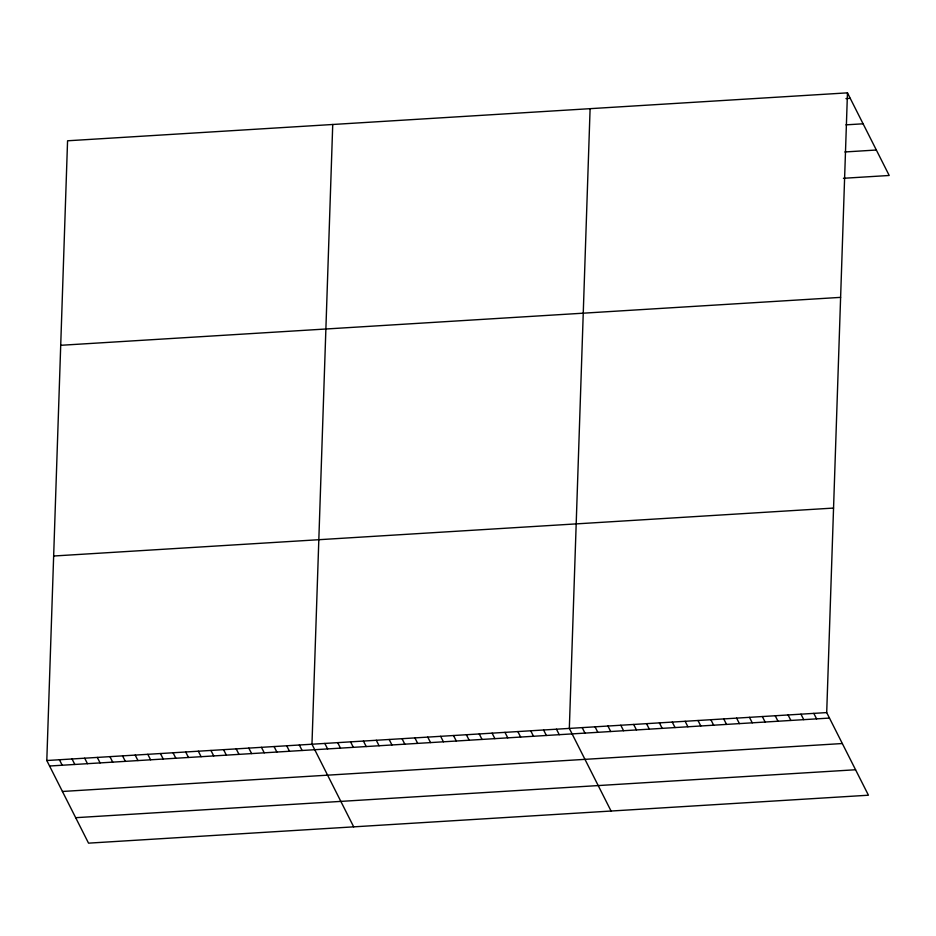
<?xml version="1.0" encoding="UTF-8"?>
<svg xmlns="http://www.w3.org/2000/svg" width="936" height="936" viewBox="0 0 936 936"><rect width="100%" height="100%" fill="white"/><g stroke="black" fill="none" stroke-linecap="round" stroke-linejoin="round"><path stroke-width="1.4" d="M847.466 92.851L826.699 712.588L868.432 795.214L88.534 843.149L46.8 760.523L67.567 140.786L847.466 92.851L889.2 175.477L843.441 178.285M332.736 124.488L311.969 744.225L353.703 826.851M590.101 108.67L569.334 728.407L611.068 811.032M845.945 98.608L850.239 98.338M845.933 124.851L863.097 123.798M844.88 151.96L876.342 150.017M60.711 345.302L840.61 297.367M53.656 556.007L833.543 508.072M46.8 760.523L826.699 712.588M49.573 766.011L829.46 718.076M62.431 791.47L842.318 743.535M75.676 817.69L855.574 769.755M813.829 713.384L816.601 718.871M800.959 714.168L803.731 719.655M788.089 714.964L790.861 720.451M775.219 715.759L777.991 721.246M762.349 716.543L765.121 722.03M749.479 717.339L752.251 722.826M736.62 718.123L739.393 723.61M723.75 718.918L726.523 724.405M710.88 719.714L713.653 725.201M698.01 720.498L700.783 725.985M685.14 721.293L687.913 726.781M672.27 722.077L675.043 727.564M659.412 722.873L662.173 728.36M646.542 723.668L649.315 729.156M633.672 724.452L636.445 729.94M620.802 725.248L623.575 730.735M607.932 726.032L610.705 731.519M595.062 726.827L597.835 732.315M582.192 727.623L584.965 733.11M556.464 729.202L559.237 734.69M543.594 729.986L546.367 735.474M530.724 730.782L533.497 736.269M517.854 731.578L520.627 737.053M504.984 732.361L507.757 737.849M492.114 733.157L494.887 738.644M479.255 733.941L482.028 739.428M466.385 734.737L469.158 740.224M453.515 735.532L456.288 741.008M440.645 736.316L443.418 741.803M427.775 737.112L430.548 742.599M414.905 737.896L417.678 743.383M402.047 738.691L404.808 744.178M389.177 739.487L391.95 744.962M376.307 740.271L379.08 745.758M363.437 741.066L366.21 746.554M350.567 741.85L353.34 747.337M337.697 742.646L340.47 748.133M324.827 743.441L327.6 748.917M299.333 744.997L302.106 750.485M286.709 745.781L289.481 751.269M274.084 746.554L276.857 752.041M261.46 747.326L264.233 752.813M248.824 748.11L251.597 753.597M236.2 748.882L238.972 754.369M223.575 749.654L226.348 755.141M210.951 750.438L213.724 755.925M198.327 751.21L201.088 756.697M185.691 751.982L188.464 757.47M173.066 752.766L175.839 758.254M160.442 753.538L163.215 759.026M147.818 754.311L150.591 759.798M135.194 755.095L137.955 760.582M122.557 755.867L125.33 761.354M109.933 756.639L112.706 762.126M97.309 757.423L100.082 762.91M84.685 758.195L87.457 763.682M72.049 758.967L74.822 764.455M59.424 759.751L62.197 765.238"/></g></svg>
